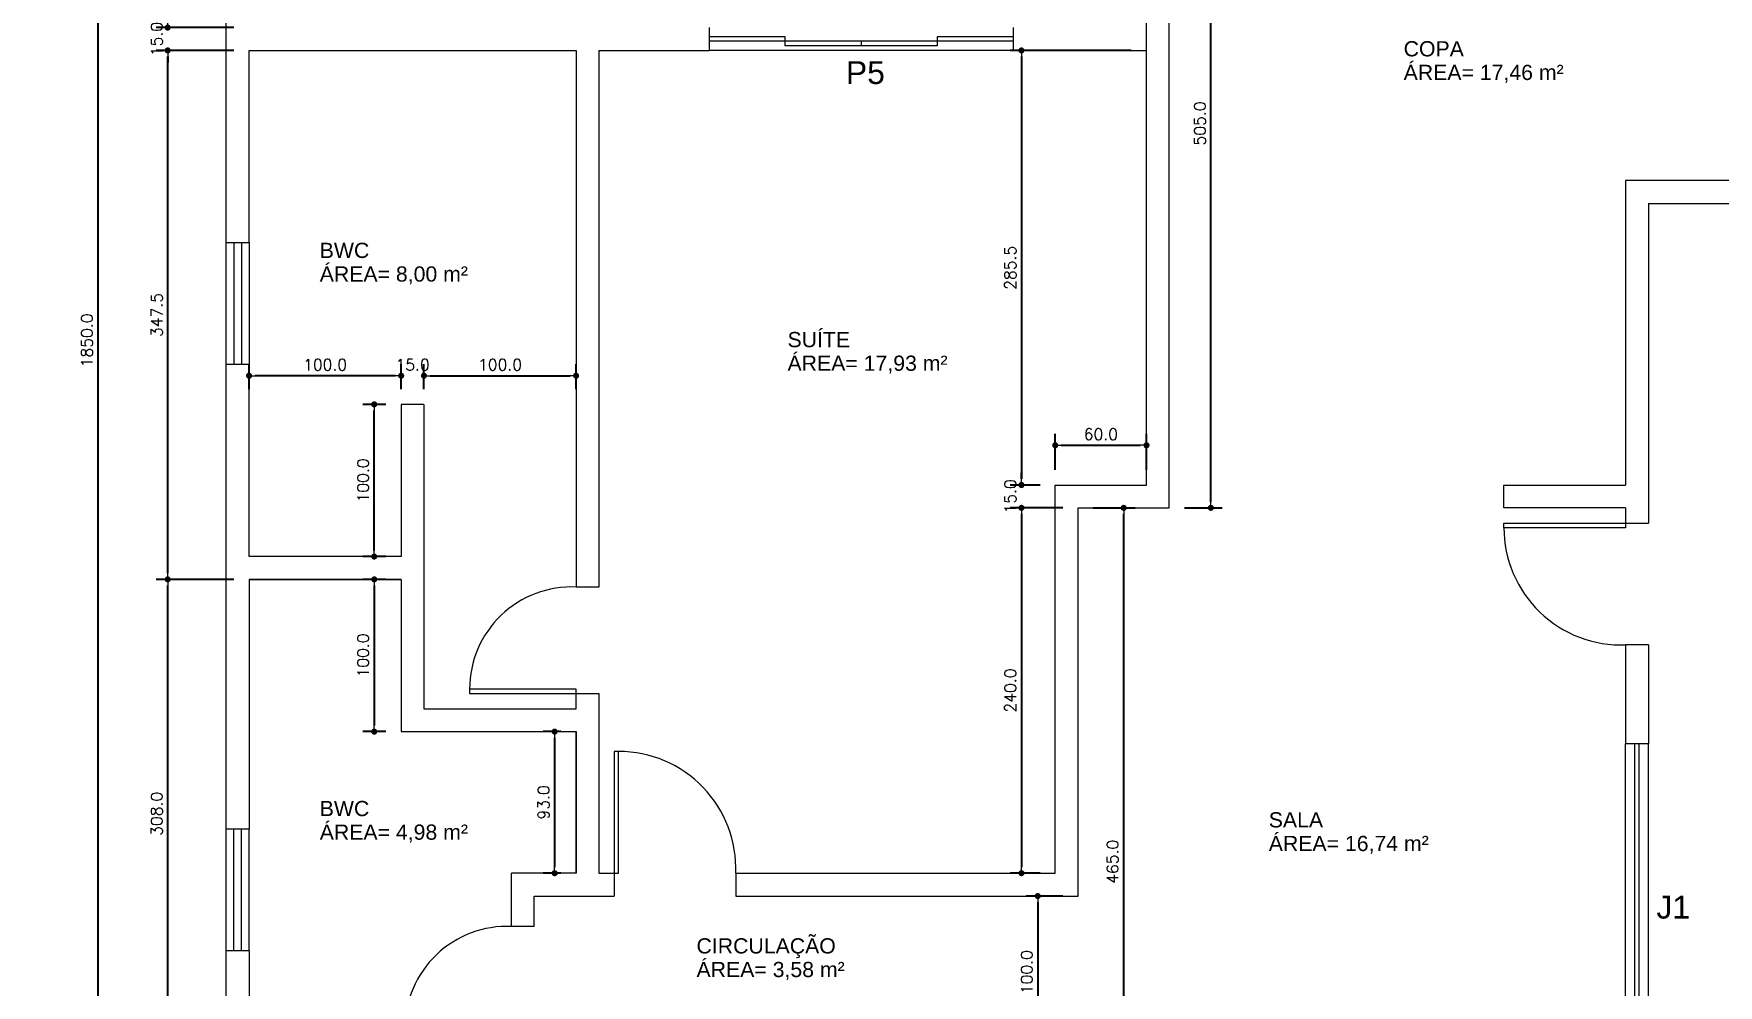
# Model space of a CAD drawing. Header units: millimetres. Extents: x 1206 to 2034, y 106 to 342.
# Drawn here: x 1785.26 to 1796.33, y 141.91 to 148.16 of the extents above; entities that cross this region are included whole.
import ezdxf

# ---------------------------------------------------------------- set-up
doc = ezdxf.new("R2010")
doc.units = ezdxf.units.MM
doc.header["$PDMODE"] = 34
doc.header["$PDSIZE"] = -5
doc.layers.get('0').update_dxf_attribs({"color": 1})
doc.layers.get('DEFPOINTS').update_dxf_attribs({"lineweight": 0})
for name, color, linetype, lineweight in [('AR-ALVENARIA', 7, 'Continuous', 9), ('AR-CARIMBO', 7, 'Continuous', 5), ('AR-COTA', 1, 'Continuous', 5), ('AR-ESQUADRIA', 4, 'Continuous', 5), ('AR-PENA_010', 10, 'Continuous', 9), ('AR-TXT-AMBIENTE', 174, 'Continuous', 0), ('AR-TXT-ESPECIFICAÇÕES', 174, 'Continuous', 0), ('AR-TXT-ÁREA', 7, 'Continuous', 0)]:
    doc.layers.add(name, color=color, linetype=linetype, lineweight=lineweight)
doc.styles.add('50_COTAS', font='romans.shx', dxfattribs={"height": 0.075})
doc.styles.add('50_TXT 3', font='arial.ttf', dxfattribs={"height": 0.1})
doc.styles.add('ALLEX 1_25', font='arial.ttf', dxfattribs={"height": 0.05})
doc.dimstyles.new('COTA_50', dxfattribs={"dimscale": 500, "dimtxt": 0.16, "dimasz": 8e-05, "dimexe": 0.00015, "dimexo": 0.0002, "dimgap": 7e-05, "dimtad": 1, "dimdec": 1, "dimlfac": 100, "dimzin": 0, "dimdsep": 46, "dimtxsty": '50_COTAS', "dimblk1": 'DOT', "dimblk2": 'DOT', "dimsah": 1, "dimcen": 0.009, "dimclrd": 256, "dimclre": 256, "dimclrt": 7, "dimaunit": 1, "dimadec": 0, "dimazin": 0, "dimtfac": 0.05, "dimtdec": 1, "dimtix": 1, "dimtofl": 0, "dimtmove": 2, "dimatfit": 3, "dimldrblk": 'DOT', "dimfxl": 1, "dimtvp": 0.75, "dimtolj": 1, "dimtzin": 0, "dimarcsym": 0})

# ---------------------------------------------------------------- blocks, each defined once
blk = doc.blocks.new('_DOT')
at = {"color": 0, "linetype": 'ByBlock'}
blk.add_line((-0.5, 0), (-1, 0), dxfattribs=at)
at = {"color": 0, "linetype": 'ByBlock', "const_width": 0.5}
blk.add_lwpolyline([(-0.25, 0, 1), (0.25, 0, 1)], format="xyb", close=True, dxfattribs=at)
blk = doc.blocks.new('*D209')
at = {"layer": 'AR-COTA', "lineweight": -2, "transparency": 16777216}
for p, q in [((1786.572, 144.577), (1786.062, 144.577)), ((1786.137, 141.537), (1786.137, 144.537)), ((1786.572, 141.497), (1786.062, 141.497))]:
    blk.add_line(p, q, dxfattribs=at)
at = {"layer": 'DEFPOINTS', "color": 0, "transparency": 16777216}
for p in [(1786.137, 144.577), (1786.672, 144.577), (1786.672, 141.497)]:
    blk.add_point(p, dxfattribs=at)
at = {"layer": 'AR-COTA', "lineweight": -2, "transparency": 16777216, "xscale": 0.04, "yscale": 0.04, "zscale": 0.04}
for p, rotation in [((1786.137, 144.577), 90), ((1786.137, 141.497), 270)]:
    blk.add_blockref('_DOT', p, dxfattribs=dict(at, rotation=rotation))
at = {"layer": 'AR-COTA', "color": 7, "transparency": 16777216, "insert": (1786.065, 143.037), "char_height": 0.075, "attachment_point": 5, "rotation": 90, "style": '50_COTAS'}
blk.add_mtext('\\A1;308.0', dxfattribs=at)
blk = doc.blocks.new('*D210')
at = {"layer": 'AR-COTA', "lineweight": -2, "transparency": 16777216}
for p, q in [((1786.572, 148.052), (1786.062, 148.052)), ((1786.137, 144.617), (1786.137, 148.012)), ((1786.572, 144.577), (1786.062, 144.577))]:
    blk.add_line(p, q, dxfattribs=at)
at = {"layer": 'DEFPOINTS', "color": 0, "transparency": 16777216}
for p in [(1786.137, 148.052), (1786.672, 148.052), (1786.672, 144.577)]:
    blk.add_point(p, dxfattribs=at)
at = {"layer": 'AR-COTA', "lineweight": -2, "transparency": 16777216, "xscale": 0.04, "yscale": 0.04, "zscale": 0.04}
for p, rotation in [((1786.137, 148.052), 90), ((1786.137, 144.577), 270)]:
    blk.add_blockref('_DOT', p, dxfattribs=dict(at, rotation=rotation))
at = {"layer": 'AR-COTA', "color": 7, "transparency": 16777216, "insert": (1786.065, 146.314), "char_height": 0.075, "attachment_point": 5, "rotation": 90, "style": '50_COTAS'}
blk.add_mtext('\\A1;347.5', dxfattribs=at)
blk = doc.blocks.new('*D211')
at = {"layer": 'AR-COTA', "lineweight": -2, "transparency": 16777216}
for p, q in [((1786.572, 148.202), (1786.062, 148.202)), ((1786.137, 148.242), (1786.137, 148.282)), ((1786.572, 148.052), (1786.062, 148.052)), ((1786.137, 148.012), (1786.137, 147.972))]:
    blk.add_line(p, q, dxfattribs=at)
at = {"layer": 'DEFPOINTS', "color": 0, "transparency": 16777216}
for p in [(1786.137, 148.202), (1786.672, 148.202), (1786.672, 148.052)]:
    blk.add_point(p, dxfattribs=at)
at = {"layer": 'AR-COTA', "lineweight": -2, "transparency": 16777216, "xscale": 0.04, "yscale": 0.04, "zscale": 0.04}
for p, rotation in [((1786.137, 148.202), 270), ((1786.137, 148.052), 90)]:
    blk.add_blockref('_DOT', p, dxfattribs=dict(at, rotation=rotation))
at = {"layer": 'AR-COTA', "color": 7, "transparency": 16777216, "insert": (1786.065, 148.127), "char_height": 0.075, "attachment_point": 5, "rotation": 90, "style": '50_COTAS'}
blk.add_mtext('\\A1;15.0', dxfattribs=at)
blk = doc.blocks.new('*D217')
at = {"layer": 'AR-COTA', "lineweight": -2, "transparency": 16777216}
for p, q in [((1786.422, 155.397), (1785.604, 155.397)), ((1785.679, 136.937), (1785.679, 155.357)), ((1786.422, 136.897), (1785.604, 136.897))]:
    blk.add_line(p, q, dxfattribs=at)
at = {"layer": 'DEFPOINTS', "color": 0, "transparency": 16777216}
for p in [(1785.679, 155.397), (1786.522, 155.397), (1786.522, 136.897)]:
    blk.add_point(p, dxfattribs=at)
at = {"layer": 'AR-COTA', "lineweight": -2, "transparency": 16777216, "xscale": 0.04, "yscale": 0.04, "zscale": 0.04}
for p, rotation in [((1785.679, 155.397), 90), ((1785.679, 136.897), 270)]:
    blk.add_blockref('_DOT', p, dxfattribs=dict(at, rotation=rotation))
at = {"layer": 'AR-COTA', "color": 7, "transparency": 16777216, "insert": (1785.606, 146.147), "char_height": 0.075, "attachment_point": 5, "rotation": 90, "style": '50_COTAS'}
blk.add_mtext('\\A1;1850.0', dxfattribs=at)
blk = doc.blocks.new('*D241')
at = {"layer": 'AR-COTA', "lineweight": -2, "transparency": 16777216}
for p, q in [((1792.472, 148.052), (1791.675, 148.052)), ((1791.75, 148.012), (1791.75, 145.237)), ((1791.872, 145.197), (1791.675, 145.197))]:
    blk.add_line(p, q, dxfattribs=at)
at = {"layer": 'DEFPOINTS', "color": 0, "transparency": 16777216}
for p in [(1792.572, 148.052), (1791.75, 145.197), (1791.972, 145.197)]:
    blk.add_point(p, dxfattribs=at)
at = {"layer": 'AR-COTA', "lineweight": -2, "transparency": 16777216, "xscale": 0.04, "yscale": 0.04, "zscale": 0.04}
for p, rotation in [((1791.75, 148.052), 90), ((1791.75, 145.197), 270)]:
    blk.add_blockref('_DOT', p, dxfattribs=dict(at, rotation=rotation))
at = {"layer": 'AR-COTA', "color": 7, "transparency": 16777216, "insert": (1791.677, 146.624), "char_height": 0.075, "attachment_point": 5, "rotation": 90, "style": '50_COTAS'}
blk.add_mtext('\\A1;285.5', dxfattribs=at)
blk = doc.blocks.new('*D242')
at = {"layer": 'AR-COTA', "lineweight": -2, "transparency": 16777216}
for p, q in [((1791.872, 145.197), (1791.675, 145.197)), ((1791.75, 145.237), (1791.75, 145.277)), ((1792.022, 145.047), (1791.675, 145.047)), ((1791.75, 145.007), (1791.75, 144.967))]:
    blk.add_line(p, q, dxfattribs=at)
at = {"layer": 'DEFPOINTS', "color": 0, "transparency": 16777216}
for p in [(1791.972, 145.197), (1791.75, 145.047), (1792.122, 145.047)]:
    blk.add_point(p, dxfattribs=at)
at = {"layer": 'AR-COTA', "lineweight": -2, "transparency": 16777216, "xscale": 0.04, "yscale": 0.04, "zscale": 0.04}
for p, rotation in [((1791.75, 145.197), 270), ((1791.75, 145.047), 90)]:
    blk.add_blockref('_DOT', p, dxfattribs=dict(at, rotation=rotation))
at = {"layer": 'AR-COTA', "color": 7, "transparency": 16777216, "insert": (1791.677, 145.122), "char_height": 0.075, "attachment_point": 5, "rotation": 90, "style": '50_COTAS'}
blk.add_mtext('\\A1;15.0', dxfattribs=at)
blk = doc.blocks.new('*D243')
at = {"layer": 'AR-COTA', "lineweight": -2, "transparency": 16777216}
for p, q in [((1792.022, 145.047), (1791.675, 145.047)), ((1791.75, 145.007), (1791.75, 142.687)), ((1791.872, 142.647), (1791.675, 142.647))]:
    blk.add_line(p, q, dxfattribs=at)
at = {"layer": 'DEFPOINTS', "color": 0, "transparency": 16777216}
for p in [(1792.122, 145.047), (1791.75, 142.647), (1791.972, 142.647)]:
    blk.add_point(p, dxfattribs=at)
at = {"layer": 'AR-COTA', "lineweight": -2, "transparency": 16777216, "xscale": 0.04, "yscale": 0.04, "zscale": 0.04}
for p, rotation in [((1791.75, 145.047), 90), ((1791.75, 142.647), 270)]:
    blk.add_blockref('_DOT', p, dxfattribs=dict(at, rotation=rotation))
at = {"layer": 'AR-COTA', "color": 7, "transparency": 16777216, "insert": (1791.677, 143.847), "char_height": 0.075, "attachment_point": 5, "rotation": 90, "style": '50_COTAS'}
blk.add_mtext('\\A1;240.0', dxfattribs=at)
blk = doc.blocks.new('*D244')
at = {"layer": 'AR-COTA', "lineweight": -2, "transparency": 16777216}
for p, q in [((1791.972, 145.297), (1791.972, 145.533)), ((1792.572, 145.297), (1792.572, 145.533)), ((1792.012, 145.458), (1792.532, 145.458))]:
    blk.add_line(p, q, dxfattribs=at)
at = {"layer": 'DEFPOINTS', "color": 0, "transparency": 16777216}
for p in [(1792.572, 145.458), (1791.972, 145.197), (1792.572, 145.197)]:
    blk.add_point(p, dxfattribs=at)
at = {"layer": 'AR-COTA', "lineweight": -2, "transparency": 16777216, "xscale": 0.04, "yscale": 0.04, "zscale": 0.04, "rotation": 180}
blk.add_blockref('_DOT', (1791.972, 145.458), dxfattribs=at)
at = {"layer": 'AR-COTA', "lineweight": -2, "transparency": 16777216, "xscale": 0.04, "yscale": 0.04, "zscale": 0.04}
blk.add_blockref('_DOT', (1792.572, 145.458), dxfattribs=at)
at = {"layer": 'AR-COTA', "color": 7, "transparency": 16777216, "insert": (1792.272, 145.531), "char_height": 0.075, "attachment_point": 5, "style": '50_COTAS'}
blk.add_mtext('\\A1;60.0', dxfattribs=at)
blk = doc.blocks.new('*D245')
at = {"layer": 'AR-COTA', "lineweight": -2, "transparency": 16777216}
for p, q in [((1787.572, 145.727), (1787.42, 145.727)), ((1787.495, 144.767), (1787.495, 145.687)), ((1787.572, 144.727), (1787.42, 144.727))]:
    blk.add_line(p, q, dxfattribs=at)
at = {"layer": 'DEFPOINTS', "color": 0, "transparency": 16777216}
for p in [(1787.495, 145.727), (1787.672, 145.727), (1787.672, 144.727)]:
    blk.add_point(p, dxfattribs=at)
at = {"layer": 'AR-COTA', "lineweight": -2, "transparency": 16777216, "xscale": 0.04, "yscale": 0.04, "zscale": 0.04}
for p, rotation in [((1787.495, 145.727), 90), ((1787.495, 144.727), 270)]:
    blk.add_blockref('_DOT', p, dxfattribs=dict(at, rotation=rotation))
at = {"layer": 'AR-COTA', "color": 7, "transparency": 16777216, "insert": (1787.422, 145.227), "char_height": 0.075, "attachment_point": 5, "rotation": 90, "style": '50_COTAS'}
blk.add_mtext('\\A1;100.0', dxfattribs=at)
blk = doc.blocks.new('*D246')
at = {"layer": 'AR-COTA', "lineweight": -2, "transparency": 16777216}
for p, q in [((1787.572, 144.577), (1787.42, 144.577)), ((1787.495, 144.537), (1787.495, 143.617)), ((1787.572, 143.577), (1787.42, 143.577))]:
    blk.add_line(p, q, dxfattribs=at)
at = {"layer": 'DEFPOINTS', "color": 0, "transparency": 16777216}
for p in [(1787.672, 144.577), (1787.495, 143.577), (1787.672, 143.577)]:
    blk.add_point(p, dxfattribs=at)
at = {"layer": 'AR-COTA', "lineweight": -2, "transparency": 16777216, "xscale": 0.04, "yscale": 0.04, "zscale": 0.04}
for p, rotation in [((1787.495, 144.577), 90), ((1787.495, 143.577), 270)]:
    blk.add_blockref('_DOT', p, dxfattribs=dict(at, rotation=rotation))
at = {"layer": 'AR-COTA', "color": 7, "transparency": 16777216, "insert": (1787.422, 144.077), "char_height": 0.075, "attachment_point": 5, "rotation": 90, "style": '50_COTAS'}
blk.add_mtext('\\A1;100.0', dxfattribs=at)
blk = doc.blocks.new('*D248')
at = {"layer": 'AR-COTA', "lineweight": -2, "transparency": 16777216}
for p, q in [((1786.672, 145.827), (1786.672, 145.99)), ((1787.672, 145.827), (1787.672, 145.99)), ((1787.632, 145.915), (1786.712, 145.915))]:
    blk.add_line(p, q, dxfattribs=at)
at = {"layer": 'DEFPOINTS', "color": 0, "transparency": 16777216}
for p in [(1786.672, 145.915), (1786.672, 145.727), (1787.672, 145.727)]:
    blk.add_point(p, dxfattribs=at)
at = {"layer": 'AR-COTA', "lineweight": -2, "transparency": 16777216, "xscale": 0.04, "yscale": 0.04, "zscale": 0.04, "rotation": 180}
blk.add_blockref('_DOT', (1786.672, 145.915), dxfattribs=at)
at = {"layer": 'AR-COTA', "lineweight": -2, "transparency": 16777216, "xscale": 0.04, "yscale": 0.04, "zscale": 0.04}
blk.add_blockref('_DOT', (1787.672, 145.915), dxfattribs=at)
at = {"layer": 'AR-COTA', "color": 7, "transparency": 16777216, "insert": (1787.172, 145.987), "char_height": 0.075, "attachment_point": 5, "style": '50_COTAS'}
blk.add_mtext('\\A1;100.0', dxfattribs=at)
blk = doc.blocks.new('*D249')
at = {"layer": 'AR-COTA', "lineweight": -2, "transparency": 16777216}
for p, q in [((1787.672, 145.827), (1787.672, 145.99)), ((1787.822, 145.827), (1787.822, 145.99)), ((1787.632, 145.915), (1787.592, 145.915)), ((1787.862, 145.915), (1787.902, 145.915))]:
    blk.add_line(p, q, dxfattribs=at)
at = {"layer": 'DEFPOINTS', "color": 0, "transparency": 16777216}
for p in [(1787.822, 145.915), (1787.672, 145.727), (1787.822, 145.727)]:
    blk.add_point(p, dxfattribs=at)
at = {"layer": 'AR-COTA', "lineweight": -2, "transparency": 16777216, "xscale": 0.04, "yscale": 0.04, "zscale": 0.04}
blk.add_blockref('_DOT', (1787.672, 145.915), dxfattribs=at)
at = {"layer": 'AR-COTA', "lineweight": -2, "transparency": 16777216, "xscale": 0.04, "yscale": 0.04, "zscale": 0.04, "rotation": 180}
blk.add_blockref('_DOT', (1787.822, 145.915), dxfattribs=at)
at = {"layer": 'AR-COTA', "color": 7, "transparency": 16777216, "insert": (1787.747, 145.987), "char_height": 0.075, "attachment_point": 5, "style": '50_COTAS'}
blk.add_mtext('\\A1;15.0', dxfattribs=at)
blk = doc.blocks.new('*D250')
at = {"layer": 'AR-COTA', "lineweight": -2, "transparency": 16777216}
for p, q in [((1787.822, 145.827), (1787.822, 145.99)), ((1788.822, 145.827), (1788.822, 145.99)), ((1787.862, 145.915), (1788.782, 145.915))]:
    blk.add_line(p, q, dxfattribs=at)
at = {"layer": 'DEFPOINTS', "color": 0, "transparency": 16777216}
for p in [(1788.822, 145.915), (1787.822, 145.727), (1788.822, 145.727)]:
    blk.add_point(p, dxfattribs=at)
at = {"layer": 'AR-COTA', "lineweight": -2, "transparency": 16777216, "xscale": 0.04, "yscale": 0.04, "zscale": 0.04, "rotation": 180}
blk.add_blockref('_DOT', (1787.822, 145.915), dxfattribs=at)
at = {"layer": 'AR-COTA', "lineweight": -2, "transparency": 16777216, "xscale": 0.04, "yscale": 0.04, "zscale": 0.04}
blk.add_blockref('_DOT', (1788.822, 145.915), dxfattribs=at)
at = {"layer": 'AR-COTA', "color": 7, "transparency": 16777216, "insert": (1788.322, 145.987), "char_height": 0.075, "attachment_point": 5, "style": '50_COTAS'}
blk.add_mtext('\\A1;100.0', dxfattribs=at)
blk = doc.blocks.new('*D251')
at = {"layer": 'AR-COTA', "lineweight": -2, "transparency": 16777216}
for p, q in [((1788.722, 143.577), (1788.606, 143.577)), ((1788.681, 143.537), (1788.681, 142.687)), ((1788.722, 142.647), (1788.606, 142.647))]:
    blk.add_line(p, q, dxfattribs=at)
at = {"layer": 'DEFPOINTS', "color": 0, "transparency": 16777216}
for p in [(1788.822, 143.577), (1788.681, 142.647), (1788.822, 142.647)]:
    blk.add_point(p, dxfattribs=at)
at = {"layer": 'AR-COTA', "lineweight": -2, "transparency": 16777216, "xscale": 0.04, "yscale": 0.04, "zscale": 0.04}
for p, rotation in [((1788.681, 143.577), 90), ((1788.681, 142.647), 270)]:
    blk.add_blockref('_DOT', p, dxfattribs=dict(at, rotation=rotation))
at = {"layer": 'AR-COTA', "color": 7, "transparency": 16777216, "insert": (1788.608, 143.112), "char_height": 0.075, "attachment_point": 5, "rotation": 90, "style": '50_COTAS'}
blk.add_mtext('\\A1;93.0', dxfattribs=at)
blk = doc.blocks.new('*D254')
at = {"layer": 'AR-COTA', "lineweight": -2, "transparency": 16777216}
for p, q in [((1792.022, 142.497), (1791.782, 142.497)), ((1791.857, 142.457), (1791.857, 141.537)), ((1792.022, 141.497), (1791.782, 141.497))]:
    blk.add_line(p, q, dxfattribs=at)
at = {"layer": 'DEFPOINTS', "color": 0, "transparency": 16777216}
for p in [(1792.122, 142.497), (1791.857, 141.497), (1792.122, 141.497)]:
    blk.add_point(p, dxfattribs=at)
at = {"layer": 'AR-COTA', "lineweight": -2, "transparency": 16777216, "xscale": 0.04, "yscale": 0.04, "zscale": 0.04}
for p, rotation in [((1791.857, 142.497), 90), ((1791.857, 141.497), 270)]:
    blk.add_blockref('_DOT', p, dxfattribs=dict(at, rotation=rotation))
at = {"layer": 'AR-COTA', "color": 7, "transparency": 16777216, "insert": (1791.785, 141.997), "char_height": 0.075, "attachment_point": 5, "rotation": 90, "style": '50_COTAS'}
blk.add_mtext('\\A1;100.0', dxfattribs=at)
blk = doc.blocks.new('*D261')
at = {"layer": 'AR-COTA', "lineweight": -2, "transparency": 16777216}
for p, q in [((1792.222, 145.047), (1792.497, 145.047)), ((1792.422, 140.437), (1792.422, 145.007)), ((1792.222, 140.397), (1792.497, 140.397))]:
    blk.add_line(p, q, dxfattribs=at)
at = {"layer": 'DEFPOINTS', "color": 0, "transparency": 16777216}
for p in [(1792.122, 145.047), (1792.422, 145.047), (1792.122, 140.397)]:
    blk.add_point(p, dxfattribs=at)
at = {"layer": 'AR-COTA', "lineweight": -2, "transparency": 16777216, "xscale": 0.04, "yscale": 0.04, "zscale": 0.04}
for p, rotation in [((1792.422, 145.047), 90), ((1792.422, 140.397), 270)]:
    blk.add_blockref('_DOT', p, dxfattribs=dict(at, rotation=rotation))
at = {"layer": 'AR-COTA', "color": 7, "transparency": 16777216, "insert": (1792.349, 142.722), "char_height": 0.075, "attachment_point": 5, "rotation": 90, "style": '50_COTAS'}
blk.add_mtext('\\A1;465.0', dxfattribs=at)
blk = doc.blocks.new('*D262')
at = {"layer": 'AR-COTA', "lineweight": -2, "transparency": 16777216}
for p, q in [((1792.822, 150.097), (1793.07, 150.097)), ((1792.995, 145.087), (1792.995, 150.057)), ((1792.822, 145.047), (1793.07, 145.047))]:
    blk.add_line(p, q, dxfattribs=at)
at = {"layer": 'DEFPOINTS', "color": 0, "transparency": 16777216}
for p in [(1792.722, 150.097), (1792.995, 150.097), (1792.722, 145.047)]:
    blk.add_point(p, dxfattribs=at)
at = {"layer": 'AR-COTA', "lineweight": -2, "transparency": 16777216, "xscale": 0.04, "yscale": 0.04, "zscale": 0.04}
for p, rotation in [((1792.995, 150.097), 90), ((1792.995, 145.047), 270)]:
    blk.add_blockref('_DOT', p, dxfattribs=dict(at, rotation=rotation))
at = {"layer": 'AR-COTA', "color": 7, "transparency": 16777216, "insert": (1792.923, 147.572), "char_height": 0.075, "attachment_point": 5, "rotation": 90, "style": '50_COTAS'}
blk.add_mtext('\\A1;505.0', dxfattribs=at)

msp = doc.modelspace()

# ---------------------------------------------------------------- linework, layer by layer
at = {"layer": 'AR-ALVENARIA'}
for p, q in [((1786.5219, 146.7893), (1786.5219, 148.9518)), ((1792.5719, 145.1968), (1792.5719, 148.3018)), ((1792.7219, 145.0468), (1792.7219, 148.3018)), ((1786.6719, 146.7893), (1786.6719, 148.0518)), ((1786.6719, 148.0518), (1788.8219, 148.0518)), ((1788.8219, 148.0518), (1788.8219, 144.5268)), ((1788.9719, 148.0518), (1788.9719, 144.5268)), ((1795.7219, 147.1968), (1795.7219, 145.1968)), ((1796.6719, 147.1968), (1795.7219, 147.1968)), ((1795.8719, 147.0468), (1795.8719, 144.9468)), ((1795.8719, 147.0468), (1798.0219, 147.0468)), ((1786.5219, 146.7893), (1786.6719, 146.7893)), ((1786.5219, 142.9368), (1786.5219, 145.9893)), ((1786.6719, 145.9893), (1786.5219, 145.9893)), ((1786.6719, 144.7268), (1786.6719, 145.9893)), ((1787.8219, 145.7268), (1787.6719, 145.7268)), ((1787.6719, 145.7268), (1787.6719, 144.7268)), ((1787.8219, 145.7268), (1787.8219, 143.7268)), ((1791.9719, 142.6468), (1791.9719, 145.1968)), ((1791.9719, 145.1968), (1792.5719, 145.1968)), ((1794.9219, 145.0468), (1794.9219, 145.1968)), ((1794.9219, 145.1968), (1795.7219, 145.1968)), ((1792.1219, 142.4968), (1792.1219, 145.0468)), ((1792.1219, 145.0468), (1792.7219, 145.0468)), ((1795.7219, 145.0468), (1794.9219, 145.0468)), ((1795.7219, 145.0468), (1795.7219, 144.9468)), ((1795.7219, 145.0468), (1795.7219, 144.9468)), ((1795.7219, 144.9468), (1795.8719, 144.9468)), ((1787.6719, 144.7268), (1786.6719, 144.7268)), ((1787.6719, 144.5768), (1786.6719, 144.5768)), ((1786.6719, 144.5768), (1786.6719, 142.9368)), ((1786.6719, 144.5768), (1787.6719, 144.5768)), ((1787.6719, 144.5768), (1787.6719, 143.5768)), ((1788.9719, 144.5268), (1788.8219, 144.5268)), ((1795.7219, 144.1468), (1795.7219, 143.4968)), ((1795.8719, 144.1468), (1795.7219, 144.1468)), ((1795.8719, 144.1468), (1795.8719, 143.4968)), ((1788.8219, 143.7268), (1788.8219, 143.8268)), ((1788.8219, 143.8268), (1788.9719, 143.8268)), ((1788.9719, 143.8268), (1788.9719, 142.6468)), ((1787.8219, 143.7268), (1788.8219, 143.7268)), ((1787.6719, 143.5768), (1788.8219, 143.5768)), ((1788.8219, 142.6468), (1788.8219, 143.5768)), ((1788.8219, 143.5768), (1788.8219, 142.6468)), ((1795.8719, 143.4968), (1795.7219, 143.4968)), ((1788.3969, 142.2968), (1788.3969, 142.6468)), ((1788.8219, 142.6468), (1788.3969, 142.6468)), ((1788.9719, 142.6468), (1789.0719, 142.6468)), ((1789.0719, 142.6468), (1789.0719, 142.4968)), ((1789.8719, 142.6468), (1791.9719, 142.6468)), ((1789.8719, 142.6468), (1789.8719, 142.4968)), ((1788.5469, 142.2968), (1788.5469, 142.4968)), ((1788.5469, 142.4968), (1789.0719, 142.4968)), ((1789.8719, 142.4968), (1792.1219, 142.4968)), ((1788.5469, 142.2968), (1788.3969, 142.2968)), ((1786.5219, 136.8968), (1786.5219, 142.1368)), ((1786.6719, 142.1368), (1786.6719, 141.4968))]:
    msp.add_line(p, q, dxfattribs=at)
at = {"layer": 'AR-CARIMBO'}
for p, q in [((1789.6969, 148.2018), (1789.6969, 148.0518)), ((1791.6969, 148.0518), (1791.6969, 148.2018)), ((1788.9719, 148.0518), (1789.6969, 148.0518)), ((1791.6969, 148.0518), (1792.5719, 148.0518))]:
    msp.add_line(p, q, dxfattribs=at)
at = {"layer": 'AR-ESQUADRIA'}
for p, q in [((1790.1969, 148.1418), (1789.6969, 148.1418)), ((1791.6969, 148.1118), (1789.6969, 148.1118)), ((1790.1969, 148.0818), (1790.1969, 148.1418)), ((1791.1969, 148.0818), (1790.1969, 148.0818)), ((1790.6969, 148.1118), (1790.6969, 148.0818)), ((1791.6969, 148.1418), (1791.1969, 148.1418)), ((1791.1969, 148.1418), (1791.1969, 148.0818)), ((1791.6969, 148.0518), (1789.6969, 148.0518)), ((1786.5219, 145.9893), (1786.5219, 146.7893)), ((1786.5719, 146.7893), (1786.5719, 145.9893)), ((1786.6219, 146.7893), (1786.6219, 145.9893)), ((1786.6719, 146.7893), (1786.6719, 145.9893)), ((1795.7219, 141.4968), (1795.7219, 143.4968)), ((1795.7819, 141.4968), (1795.7819, 143.4968)), ((1795.8119, 141.4968), (1795.8119, 143.4968)), ((1795.8719, 141.4968), (1795.8719, 143.4968)), ((1786.6719, 142.9368), (1786.5219, 142.9368)), ((1786.5219, 142.1368), (1786.5219, 142.9368)), ((1786.5719, 142.1368), (1786.5719, 142.9368)), ((1786.6219, 142.1368), (1786.6219, 142.9368)), ((1786.6719, 142.1368), (1786.6719, 142.9368)), ((1786.6719, 142.1368), (1786.5219, 142.1368))]:
    msp.add_line(p, q, dxfattribs=at)
for points in [[(1794.9219, 144.9168), (1794.9219, 144.9468), (1795.7219, 144.9468), (1795.7219, 144.9168)], [(1788.8219, 143.8568), (1788.1219, 143.8568), (1788.1219, 143.8268), (1788.8219, 143.8268)], [(1789.1019, 143.4468), (1789.0719, 143.4468), (1789.0719, 142.6468), (1789.1019, 142.6468)]]:
    msp.add_lwpolyline(points, close=True, dxfattribs=at)
for centre, radius, start, end in [((1795.6924, 144.9168), 0.7706, 180, 272.18938), ((1788.7925, 143.8568), 0.6706, 87.4911, 180), ((1789.1019, 142.6762), 0.7706, 357.81062, 90), ((1788.3675, 141.6268), 0.6706, 87.4911, 180)]:
    msp.add_arc(centre, radius, start, end, dxfattribs=at)
at = {"layer": 'AR-PENA_010'}
msp.add_circle((1802.5104, 142.7069), 27.7888, dxfattribs=at)

# ---------------------------------------------------------------- texts
at = {"layer": 'AR-TXT-AMBIENTE', "char_height": 0.1, "attachment_point": 1, "style": '50_TXT 3'}
for s, insert in [('COPA', (1794.2626, 148.1128)), ('BWC', (1787.1367, 146.7885)), ('SUÍTE', (1790.2121, 146.2024)), ('BWC', (1787.1367, 143.1218)), ('SALA', (1793.3758, 143.0475)), ('CIRCULAÇÃO', (1789.6137, 142.2194))]:
    msp.add_mtext_dynamic_manual_height_columns(s, width=14.364558, gutter_width=10, heights=[0], dxfattribs=dict(at, insert=insert))
at = {"layer": 'AR-TXT-ESPECIFICAÇÕES', "color": 7, "style": 'ALLEX 1_25'}
for s, p in [('P5', (1790.5958, 147.8314)), ('J1', (1795.9244, 142.3488))]:
    msp.add_text(s, height=0.15, dxfattribs=at).set_placement(p)
at = {"layer": 'AR-TXT-ÁREA', "char_height": 0.1, "attachment_point": 1, "style": '50_TXT 3'}
for s, insert in [('ÁREA= 17,46 m²', (1794.2626, 147.9576)), ('ÁREA= 8,00 m²', (1787.1367, 146.6333)), ('ÁREA= 17,93 m²', (1790.2121, 146.0472)), ('ÁREA= 4,98 m²', (1787.1367, 142.9666)), ('ÁREA= 16,74 m²', (1793.3758, 142.8923)), ('ÁREA= 3,58 m²', (1789.6137, 142.0642))]:
    msp.add_mtext_dynamic_manual_height_columns(s, width=14.364558, gutter_width=10, heights=[0], dxfattribs=dict(at, insert=insert))

# ---------------------------------------------------------------- dimensions: what is measured, and where the dimension line sits
at = {"layer": 'AR-COTA'}
for base, p1, p2, picture, middle in [((1785.679, 155.3968), (1786.5219, 136.8968), (1786.5219, 155.3968), '*D217', (1785.6065, 146.1468)), ((1792.9953, 150.0968), (1792.7219, 145.0468), (1792.7219, 150.0968), '*D262', (1792.9228, 147.5718)), ((1786.1375, 148.2018), (1786.6719, 148.0518), (1786.6719, 148.2018), '*D211', (1786.065, 148.1268)), ((1786.1375, 148.0518), (1786.6719, 144.5768), (1786.6719, 148.0518), '*D210', (1786.065, 146.3143)), ((1791.7496, 145.1968), (1792.5719, 148.0518), (1791.9719, 145.1968), '*D241', (1791.6771, 146.6243)), ((1787.4949, 145.7268), (1787.6719, 144.7268), (1787.6719, 145.7268), '*D245', (1787.4224, 145.2268)), ((1791.7496, 145.0468), (1791.9719, 145.1968), (1792.1219, 145.0468), '*D242', (1791.6771, 145.1218)), ((1791.7496, 142.6468), (1792.1219, 145.0468), (1791.9719, 142.6468), '*D243', (1791.6771, 143.8468)), ((1792.4219, 145.0468), (1792.1219, 140.3968), (1792.1219, 145.0468), '*D261', (1792.3494, 142.7218)), ((1786.1375, 144.5768), (1786.6719, 141.4968), (1786.6719, 144.5768), '*D209', (1786.065, 143.0368)), ((1787.4949, 143.5768), (1787.6719, 144.5768), (1787.6719, 143.5768), '*D246', (1787.4224, 144.0768)), ((1788.6807, 142.6468), (1788.8219, 143.5768), (1788.8219, 142.6468), '*D251', (1788.6082, 143.1118)), ((1791.8574, 141.4968), (1792.1219, 142.4968), (1792.1219, 141.4968), '*D254', (1791.7849, 141.9968))]:
    dim = msp.add_linear_dim(base=base, p1=p1, p2=p2, angle=90, dimstyle='COTA_50', dxfattribs=at)
    dim.commit()
    dim.dimension.update_dxf_attribs({"geometry": picture, "text_midpoint": middle})
for base, p1, p2, picture, middle in [((1786.6719, 145.9146), (1787.6719, 145.7268), (1786.6719, 145.7268), '*D248', (1787.1719, 145.9871)), ((1787.8219, 145.9146), (1787.6719, 145.7268), (1787.8219, 145.7268), '*D249', (1787.7469, 145.9871)), ((1788.8219, 145.9146), (1787.8219, 145.7268), (1788.8219, 145.7268), '*D250', (1788.3219, 145.9871)), ((1792.5719, 145.4584), (1791.9719, 145.1968), (1792.5719, 145.1968), '*D244', (1792.2719, 145.5309))]:
    dim = msp.add_linear_dim(base=base, p1=p1, p2=p2, dimstyle='COTA_50', dxfattribs=at)
    dim.commit()
    dim.dimension.update_dxf_attribs({"geometry": picture, "text_midpoint": middle})

doc.saveas('drawing.dxf')
